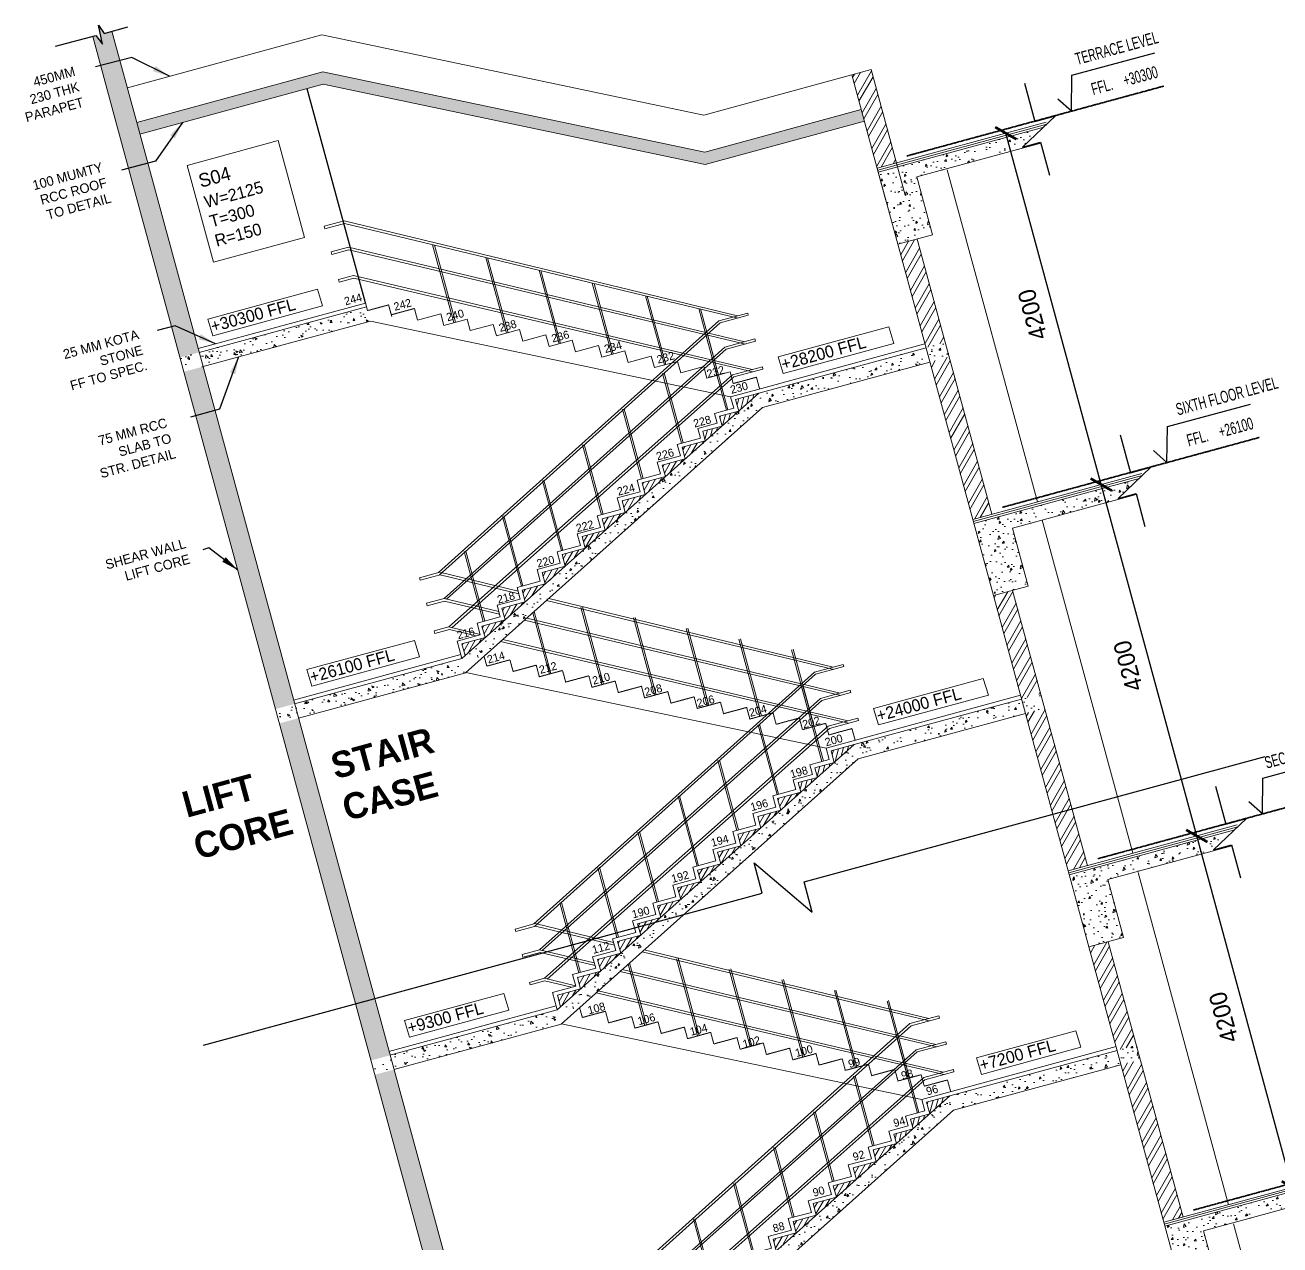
# Model space of a CAD drawing. Header units: millimetres. Extents: x -31731215 to 29997125, y -14487545 to 25622576.
# Drawn here: x 2448132 to 2462607, y -887509 to -873439 of the extents above; entities that cross this region are included whole.
import ezdxf
from ezdxf.enums import TextEntityAlignment as Align

# ---------------------------------------------------------------- set-up
doc = ezdxf.new("R2010")
doc.units = ezdxf.units.MM
doc.header["$MEASUREMENT"] = 0
for name, pattern in [('1', [0]), ('DASHED2', [0.375, 0.25, -0.125]), ('HIDDEN', [0.375, 0.25, -0.125])]:
    doc.linetypes.add(name, pattern=pattern)
for name, color, linetype in [('18SC1', 3, 'Continuous'), ('elevation lines', 5, 'Continuous'), ('OFFICE$FURN', 2, 'Continuous'), ('Texty', 3, 'Continuous')]:
    doc.layers.add(name, color=color, linetype=linetype)
for name, color, linetype, lineweight in [('DIMENSIONS', 2, '1', 15), ('ELEVATION', 5, 'Continuous', 9), ('HATCH', 8, '1', 18), ('SECTION', 7, 'Continuous', 35), ('Text', 11, 'Continuous', 9), ('WALL', 10, '1', 20), ('walls', 10, 'Continuous', 20)]:
    doc.layers.add(name, color=color, linetype=linetype, lineweight=lineweight)
doc.dimstyles.new('MAIN DIM', dxfattribs={"dimscale": 100, "dimtxt": 2, "dimasz": 2, "dimexe": 0.18, "dimexo": 0.0625, "dimgap": 1.5, "dimtad": 1, "dimtoh": 1, "dimdec": 0, "dimrnd": 5, "dimzin": 0, "dimdsep": 46, "dimtxsty": 'Standard', "dimblk": 'ARCHTICK', "dimcen": 0.09, "dimclre": 8, "dimadec": 0, "dimazin": 0, "dimtfac": 1, "dimtdec": 0, "dimtofl": 0, "dimtmove": 0, "dimatfit": 3, "dimfxl": 1, "dimtolj": 1, "dimtzin": 0, "dimlwe": 5, "dimarcsym": 0})
pattern_1 = [(60.2086876, (672.9, -1309.12), (-130.17612, 74.526357), []), (60.2086876, (741.13, -1290.57), (-130.17612, 74.526357), [])]

# ---------------------------------------------------------------- blocks, each defined once
blk = doc.blocks.new('BEAMSLAB')
at = {"layer": 'HATCH'}
h = blk.add_hatch(dxfattribs=at)
h.set_pattern_fill('AR-CONC', color=256, scale=36.923077)
h.set_pattern_definition([(65.208688, (0, -2e-13), (261.637476, 47.116969), [27.692308, -304.615385]), (10.208688, (0, -2e-13), (-122.296064, 254.565601), [22.153846, -243.692308]), (115.660132, (21.8, 3.93), (139.341412, 301.682567), [23.53484, -258.88324]), (61.392888, (-19.37, 71.26), (396.28971, 44.40112), [41.53846, -456.92308]), (111.844323, (13.65, 74.96), (238.663805, 437.61112), [35.30228, -388.32508]), (6.392852, (-19.37, 71.26), (238.663804, 437.61112), [33.23077, -365.53846]), (36.208688, (21.1, 63.13), (251.676052, -85.634936), [27.692308, -304.615385]), (341.208688, (21.1, 63.13), (16.453305, 281.9384), [22.153846, -243.692308]), (86.660132, (42.07, 56), (268.129355, 196.303463), [23.53484, -258.88324]), (52.7086876, (0, -2e-13), (-27.9123315, 119.7876124), [0, -240.7384615, 0, -247.384615, 0, -244.615385]), (22.7086876, (0, -2e-13), (55.527799, 166.010068), [0, -141.046154, 0, -235.2, 0, -93.230769]), (342.7086876, (-79.45, -21.6), (192.385171, 43.6710087), [0, -92.307692, 0, -288, 0, -382.153846]), (332.7086876, (-115.08, -31.29), (198.092304, 92.156091), [0, -120, 0, -191.261538, 0, -271.384615])])
h.paths.add_polyline_path([(2142418, -1529080), (2143899, -1529080), (2143899, -1529069), (2143684, -1529069), (2143980, -1528910), (2142003, -1528910), (2142003, -1529773), (2142418, -1529773)])
at = {"layer": 'elevation lines', "color": 2}
blk.add_lwpolyline([(2143899, -1528365), (2143899, -1528821), (2144145, -1528821), (2143684, -1529069), (2143899, -1529069), (2143899, -1529463)], dxfattribs=at)
at = {"layer": 'walls'}
for points in [[(2142003, -1528864), (2144023, -1528864)], [(2142003, -1528887), (2144023, -1528887)], [(2142003, -1528910), (2143980, -1528910)]]:
    blk.add_lwpolyline(points, dxfattribs=at)
at = {"layer": 'walls', "elevation": 0}
blk.add_lwpolyline([(2143899, -1529080), (2142418, -1529080), (2142418, -1529773), (2142003, -1529773), (2142003, -1528864)], dxfattribs=at)
blk = doc.blocks.new('SLABBYSBALLY')
at = {"layer": 'HATCH'}
h = blk.add_hatch(dxfattribs=at)
h.set_pattern_fill('AR-CONC', color=256, scale=36.923077)
h.set_pattern_definition([(65.208688, (2e-13, 0), (261.637476, 47.116969), [27.692308, -304.615385]), (10.208688, (2e-13, 0), (-122.296064, 254.565601), [22.153846, -243.692308]), (115.660132, (21.8, 3.93), (139.341412, 301.682567), [23.53484, -258.88324]), (61.392888, (-19.37, 71.26), (396.28971, 44.40112), [41.53846, -456.92308]), (111.844323, (13.65, 74.96), (238.663805, 437.61112), [35.30228, -388.32508]), (6.392852, (-19.37, 71.26), (238.663804, 437.61112), [33.23077, -365.53846]), (36.208688, (21.1, 63.13), (251.676052, -85.634936), [27.692308, -304.615385]), (341.208688, (21.1, 63.13), (16.453305, 281.9384), [22.153846, -243.692308]), (86.660132, (42.07, 56), (268.129355, 196.303463), [23.53484, -258.88324]), (52.7086876, (2e-13, 0), (-27.9123315, 119.7876124), [0, -240.7384615, 0, -247.384615, 0, -244.615385]), (22.7086876, (2e-13, 0), (55.527799, 166.010068), [0, -141.046154, 0, -235.2, 0, -93.230769]), (342.7086876, (-79.45, -21.6), (192.385171, 43.6710087), [0, -92.307692, 0, -288, 0, -382.153846]), (332.7086876, (-115.08, -31.29), (198.092304, 92.156091), [0, -120, 0, -191.261538, 0, -271.384615])])
h.paths.add_polyline_path([(2142233, -1502558), (2140003, -1502558), (2140003, -1502729), (2142233, -1502729)])
at = {"layer": 'WALL'}
for points in [[(2142003, -1502512), (2140003, -1502512)], [(2142003, -1502558), (2140003, -1502558)], [(2142003, -1502729), (2140003, -1502729)]]:
    blk.add_lwpolyline(points, dxfattribs=at)
blk = doc.blocks.new('SECTIONSTAIR')
at = {"layer": 'HATCH'}
h = blk.add_hatch(dxfattribs=at)
h.set_pattern_fill('AR-CONC', color=256, scale=36.923077)
h.set_pattern_definition([(65.208688, (0, 0), (261.637476, 47.116969), [27.692308, -304.615385]), (10.208688, (0, 0), (-122.296064, 254.565601), [22.153846, -243.692308]), (115.660132, (21.8, 3.93), (139.341412, 301.682567), [23.53484, -258.88324]), (61.392888, (-19.37, 71.26), (396.28971, 44.40112), [41.53846, -456.92308]), (111.844323, (13.65, 74.96), (238.663805, 437.61112), [35.30228, -388.32508]), (6.392852, (-19.37, 71.26), (238.663804, 437.61112), [33.23077, -365.53846]), (36.208688, (21.1, 63.13), (251.676052, -85.634936), [27.692308, -304.615385]), (341.208688, (21.1, 63.13), (16.453305, 281.9384), [22.153846, -243.692308]), (86.660132, (42.07, 56), (268.129355, 196.303463), [23.53484, -258.88324]), (52.7086876, (0, 0), (-27.9123315, 119.7876124), [0, -240.7384615, 0, -247.384615, 0, -244.615385]), (22.7086876, (0, 0), (55.527799, 166.010068), [0, -141.046154, 0, -235.2, 0, -93.230769]), (342.7086876, (-79.45, -21.6), (192.385171, 43.6710087), [0, -92.307692, 0, -288, 0, -382.153846]), (332.7086876, (-115.08, -31.29), (198.092304, 92.156091), [0, -120, 0, -191.261538, 0, -271.384615])])
h.paths.add_polyline_path([(2155955, -1496432), (2155962, -1496258), (2151854, -1498312), (2152222, -1498299)])
h = blk.add_hatch(dxfattribs=at)
h.set_pattern_fill('ANSI31', color=256, scale=415.384615)
h.set_pattern_definition([(60.2086876, (0, 0), (-45.0609645, 25.797585), [])])
h.paths.add_polyline_path([(2155454, -1496512), (2155223, -1496512), (2155223, -1496627)])
h.paths.add_polyline_path([(2155454, -1496512), (2155685, -1496396), (2155454, -1496396)])
h.paths.add_polyline_path([(2155685, -1496258), (2155685, -1496396), (2155962, -1496258)])
h = blk.add_hatch(dxfattribs=at)
h.set_pattern_fill('ANSI31', color=256, scale=415.384615)
h.set_pattern_definition([(45, (2707941.38, -1163267.38), (-36.71516, 36.71516), [])])
h.paths.add_polyline_path([(2152177, -1498150), (2151900, -1498150), (2151900, -1498289)])
h.paths.add_polyline_path([(2152454, -1498012), (2152177, -1498012), (2152177, -1498150)])
h.paths.add_polyline_path([(2152731, -1497873), (2152454, -1497873), (2152454, -1498012)])
h.paths.add_polyline_path([(2153008, -1497735), (2152731, -1497735), (2152731, -1497873)])
h.paths.add_polyline_path([(2153285, -1497596), (2153008, -1497596), (2153008, -1497735)])
h.paths.add_polyline_path([(2153562, -1497458), (2153285, -1497458), (2153285, -1497596)])
h.paths.add_polyline_path([(2153839, -1497319), (2153562, -1497319), (2153562, -1497458)])
h.paths.add_polyline_path([(2154116, -1497181), (2153839, -1497181), (2153839, -1497319)])
h.paths.add_polyline_path([(2154393, -1497042), (2154116, -1497042), (2154116, -1497181)])
h.paths.add_polyline_path([(2154670, -1496904), (2154393, -1496904), (2154393, -1497042)])
h.paths.add_polyline_path([(2154946, -1496765), (2154670, -1496765), (2154670, -1496904)])
h.paths.add_polyline_path([(2155223, -1496627), (2154946, -1496627), (2154946, -1496765)])
h.paths.add_polyline_path([(2151854, -1498289), (2151854, -1498312), (2151900, -1498289)])
at = {"layer": 'walls'}
for points in [[(2151900, -1498289), (2151900, -1498150), (2152177, -1498150), (2152177, -1498012), (2152454, -1498012), (2152454, -1497873), (2152731, -1497873), (2152731, -1497735), (2153008, -1497735), (2153008, -1497596), (2153285, -1497596), (2153285, -1497458), (2153562, -1497458), (2153562, -1497319), (2153839, -1497319), (2153839, -1497181), (2154116, -1497181), (2154116, -1497042), (2154393, -1497042), (2154393, -1496904), (2154670, -1496904), (2154670, -1496765), (2154946, -1496765), (2154946, -1496627), (2155223, -1496627), (2155223, -1496512), (2155454, -1496512), (2155454, -1496396), (2155685, -1496396), (2155685, -1496258), (2155962, -1496258), (2151854, -1498312), (2151854, -1498104), (2152131, -1498104), (2152131, -1497965), (2152408, -1497965), (2152408, -1497827), (2152685, -1497827), (2152685, -1497689), (2152962, -1497689), (2152962, -1497550), (2153239, -1497550), (2153239, -1497412), (2153516, -1497412), (2153516, -1497273), (2153793, -1497273), (2153793, -1497135), (2154070, -1497135), (2154070, -1496996), (2154346, -1496996), (2154346, -1496858), (2154623, -1496858), (2154623, -1496719), (2154900, -1496719), (2154900, -1496581), (2155177, -1496581), (2155177, -1496465), (2155408, -1496465), (2155408, -1496350), (2155639, -1496350), (2155639, -1496212), (2155962, -1496212)], [(2155962, -1496429), (2151854, -1498482)]]:
    blk.add_lwpolyline(points, dxfattribs=at)
blk = doc.blocks.new('SECTIONSIDESTAIRS')
at = {"layer": 'ELEVATION', "color": 6}
for p, q in [((2135895, -1498885), (2139778, -1496932)), ((2140123, -1496932), (2139778, -1496932)), ((2135895, -1498916), (2139785, -1496959)), ((2139591, -1497950, 0), (2139591, -1497047, 0)), ((2139591, -1497950), (2139591, -1497047)), ((2139610, -1497950, 0), (2139610, -1497047, 0)), ((2139610, -1497950), (2139610, -1497047)), ((2139785, -1496959), (2140123, -1496959)), ((2138992, -1498181, 0), (2138992, -1497346, 0)), ((2138992, -1498181), (2138992, -1497346)), ((2139011, -1498181, 0), (2139011, -1497346, 0)), ((2139011, -1498181), (2139011, -1497346)), ((2138438, -1498458, 0), (2138438, -1497623, 0)), ((2138438, -1498458), (2138438, -1497623)), ((2138457, -1498458, 0), (2138457, -1497623, 0)), ((2138457, -1498458), (2138457, -1497623)), ((2137885, -1498735, 0), (2137885, -1497900, 0)), ((2137885, -1498735), (2137885, -1497900)), ((2137903, -1498735, 0), (2137903, -1497900, 0)), ((2137903, -1498735), (2137903, -1497900)), ((2137331, -1499012, 0), (2137331, -1498177, 0)), ((2137331, -1499012), (2137331, -1498177)), ((2137349, -1499012, 0), (2137349, -1498177, 0)), ((2137349, -1499012), (2137349, -1498177)), ((2136777, -1499289, 0), (2136777, -1498453, 0)), ((2136777, -1499289), (2136777, -1498453)), ((2136795, -1499289, 0), (2136795, -1498453, 0)), ((2136795, -1499289), (2136795, -1498453)), ((2136246, -1499565, 0), (2136246, -1498730, 0)), ((2136246, -1499565), (2136246, -1498730)), ((2136265, -1499565, 0), (2136265, -1498730, 0)), ((2136265, -1499565), (2136265, -1498730))]:
    blk.add_line(p, q, dxfattribs=at)
for points in [[(2140123, -1496932), (2140123, -1496959)], [(2135879, -1499190), (2139767, -1497242), (2140123, -1497242)], [(2140123, -1497242), (2140123, -1497270)], [(2135905, -1499204), (2139774, -1497270), (2140123, -1497270)], [(2135847, -1499522), (2139768, -1497575), (2140123, -1497575)], [(2135877, -1499539), (2139775, -1497602), (2140123, -1497602)], [(2140123, -1497575), (2140123, -1497602)]]:
    blk.add_lwpolyline(points, dxfattribs=at)
blk = doc.blocks.new('ELEVATIONSTAIRS')
at = {"layer": 'ELEVATION', "color": 6}
for p, q in [((2135847, -1500022), (2135670, -1500022)), ((2135670, -1500022), (2135670, -1500053)), ((2135670, -1500053), (2135845, -1500053)), ((2136123, -1500204), (2135845, -1500053)), ((2136172, -1500199), (2135847, -1500022)), ((2136823, -1500850, 0), (2136823, -1500119, 0)), ((2136823, -1500850), (2136823, -1500119)), ((2136841, -1500850, 0), (2136841, -1500109, 0)), ((2136841, -1500850), (2136841, -1500109)), ((2137376, -1501127, 0), (2137376, -1500204, 0)), ((2137376, -1501127), (2137376, -1500204)), ((2137395, -1501127, 0), (2137395, -1500204, 0)), ((2137395, -1501127), (2137395, -1500204)), ((2136080, -1500449), (2136080, -1500421)), ((2140003, -1502302), (2136377, -1500341)), ((2140003, -1502275), (2136408, -1500326)), ((2137930, -1501404, 0), (2137930, -1500481, 0)), ((2137930, -1501404), (2137930, -1500481)), ((2137949, -1501404, 0), (2137949, -1500481, 0)), ((2137949, -1501404), (2137949, -1500481)), ((2138484, -1501681, 0), (2138484, -1500758, 0)), ((2138484, -1501681), (2138484, -1500758)), ((2138503, -1501681, 0), (2138503, -1500758, 0)), ((2138503, -1501681), (2138503, -1500758)), ((2139038, -1501958, 0), (2139038, -1501035, 0)), ((2139038, -1501958), (2139038, -1501035)), ((2139056, -1501958, 0), (2139056, -1501035, 0)), ((2139056, -1501958), (2139056, -1501035)), ((2139592, -1502235, 0), (2139592, -1501312, 0)), ((2139592, -1502235), (2139592, -1501312)), ((2139610, -1502235, 0), (2139610, -1501312, 0)), ((2139610, -1502235), (2139610, -1501312))]:
    blk.add_line(p, q, dxfattribs=at)
at = {"layer": 'ELEVATION'}
blk.add_line((2135899, -1500581, 0), (2139680, -1502512), dxfattribs=at)
at = {"layer": 'ELEVATION', "color": 6}
for points in [[(2136726, -1499833), (2135910, -1499385), (2135670, -1499385), (2135670, -1499416), (2135906, -1499416), (2136726, -1499865)], [(2136449, -1500001), (2135879, -1499690), (2135670, -1499690), (2135670, -1499721), (2135876, -1499721), (2136449, -1500033)], [(2137014, -1500023), (2140003, -1501659)], [(2140003, -1501632), (2137044, -1500008)], [(2136710, -1500175), (2140003, -1501970)], [(2140003, -1501942), (2136740, -1500160)]]:
    blk.add_lwpolyline(points, dxfattribs=at)
at = {"layer": 'ELEVATION', "linetype": 'HIDDEN'}
for points in [[(2136150, -1500573), (2136150, -1500455)], [(2136427, -1500712), (2136427, -1500573), (2136150, -1500573)], [(2139749, -1502373), (2139749, -1502235), (2139472, -1502235), (2139472, -1502096), (2139195, -1502096), (2139195, -1501958), (2138918, -1501958), (2138918, -1501819), (2138642, -1501819), (2138642, -1501681), (2138365, -1501681), (2138365, -1501542), (2138088, -1501542), (2138088, -1501404), (2137811, -1501404), (2137811, -1501265), (2137534, -1501265), (2137534, -1501127), (2137257, -1501127), (2137257, -1500989), (2136980, -1500989), (2136980, -1500850), (2136703, -1500850), (2136703, -1500712), (2136427, -1500712)], [(2139749, -1502373), (2140026, -1502373), (2140026, -1502512)]]:
    blk.add_lwpolyline(points, dxfattribs=at)
blk = doc.blocks.new('_ArchTick')
at = {"color": 0, "linetype": 'ByBlock', "const_width": 0.15}
blk.add_lwpolyline([(-0.5, -0.5), (0.5, 0.5)], dxfattribs=at)
blk = doc.blocks.new('*D657')
at = {"layer": 'Defpoints', "color": 0, "ltscale": 15, "transparency": 16777216}
for p in [(2461641, -882794), (2461648, -882792), (2462750, -886845)]:
    blk.add_point(p, dxfattribs=at)
at = {"layer": 'DIMENSIONS', "color": 8, "linetype": 'DASHED2', "lineweight": 5, "ltscale": 15, "transparency": 16777216}
for p, q in [((2461647, -882792), (2461666, -882787)), ((2462744, -886846), (2462733, -886850))]:
    blk.add_line(p, q, dxfattribs=at)
at = {"layer": 'DIMENSIONS', "color": 0, "lineweight": -2, "ltscale": 15, "transparency": 16777216}
blk.add_line((2462750, -886845), (2461648, -882792), dxfattribs=at)
at = {"layer": 'DIMENSIONS', "color": 0, "lineweight": -2, "ltscale": 15, "transparency": 16777216, "xscale": 200, "yscale": 200, "zscale": 200}
for p, rotation in [((2461648, -882792), 105.2086876161717), ((2462750, -886845), 285.2086876161716)]:
    blk.add_blockref('_ArchTick', p, dxfattribs=dict(at, rotation=rotation))
at = {"layer": 'DIMENSIONS', "color": 0, "ltscale": 15, "transparency": 16777216, "insert": (2461958, -884884), "char_height": 200, "attachment_point": 5, "rotation": 105.2087}
blk.add_mtext('\\A1;4200', dxfattribs=at)
blk = doc.blocks.new('*D658')
at = {"layer": 'Defpoints', "color": 0, "ltscale": 15, "transparency": 16777216}
for p in [(2460545, -878740), (2460546, -878739), (2461641, -882794)]:
    blk.add_point(p, dxfattribs=at)
at = {"layer": 'DIMENSIONS', "color": 0, "lineweight": -2, "ltscale": 15, "transparency": 16777216}
blk.add_line((2461648, -882792), (2460546, -878739), dxfattribs=at)
at = {"layer": 'DIMENSIONS', "color": 8, "linetype": 'DASHED2', "lineweight": 5, "ltscale": 15, "transparency": 16777216}
for p, q in [((2460551, -878738), (2460564, -878734)), ((2461647, -882792), (2461666, -882787))]:
    blk.add_line(p, q, dxfattribs=at)
at = {"layer": 'DIMENSIONS', "color": 0, "lineweight": -2, "ltscale": 15, "transparency": 16777216, "xscale": 200, "yscale": 200, "zscale": 200}
for p, rotation in [((2460546, -878739), 105.2086876161717), ((2461648, -882792), 285.2086876161716)]:
    blk.add_blockref('_ArchTick', p, dxfattribs=dict(at, rotation=rotation))
at = {"layer": 'DIMENSIONS', "color": 0, "ltscale": 15, "transparency": 16777216, "insert": (2460856, -880831), "char_height": 200, "attachment_point": 5, "rotation": 105.2087}
blk.add_mtext('\\A1;4200', dxfattribs=at)
blk = doc.blocks.new('*D659')
at = {"layer": 'Defpoints', "color": 0, "ltscale": 15, "transparency": 16777216}
for p in [(2459436, -874689), (2459445, -874686), (2460545, -878740)]:
    blk.add_point(p, dxfattribs=at)
at = {"layer": 'DIMENSIONS', "color": 8, "linetype": 'DASHED2', "lineweight": 5, "ltscale": 15, "transparency": 16777216}
for p, q in [((2459442, -874687), (2459462, -874681)), ((2460551, -878738), (2460564, -878734))]:
    blk.add_line(p, q, dxfattribs=at)
at = {"layer": 'DIMENSIONS', "color": 0, "lineweight": -2, "ltscale": 15, "transparency": 16777216}
blk.add_line((2460546, -878739), (2459445, -874686), dxfattribs=at)
at = {"layer": 'DIMENSIONS', "color": 0, "lineweight": -2, "ltscale": 15, "transparency": 16777216, "xscale": 200, "yscale": 200, "zscale": 200}
for p, rotation in [((2459445, -874686), 105.2086876161717), ((2460546, -878739), 285.2086876161716)]:
    blk.add_blockref('_ArchTick', p, dxfattribs=dict(at, rotation=rotation))
at = {"layer": 'DIMENSIONS', "color": 0, "ltscale": 15, "transparency": 16777216, "insert": (2459754, -876778), "char_height": 200, "attachment_point": 5, "rotation": 105.2087}
blk.add_mtext('\\A1;4200', dxfattribs=at)

msp = doc.modelspace()

# ---------------------------------------------------------------- hatches: boundary and pattern name
at = {"layer": 'HATCH'}
h = msp.add_hatch(dxfattribs=at)
h.set_pattern_fill('AR-CONC', color=256, scale=36.923077)
h.set_pattern_definition([(65.208688, (672.9, -1309.12), (261.637476, 47.116969), [27.692308, -304.615385]), (10.208688, (672.9, -1309.12), (-122.296064, 254.565601), [22.153846, -243.692308]), (115.660132, (694.7, -1305.2), (139.341412, 301.682567), [23.53484, -258.88324]), (61.392888, (653.53, -1237.86), (396.28971, 44.40112), [41.53846, -456.92308]), (111.844323, (686.55, -1234.16), (238.663805, 437.61112), [35.30228, -388.32508]), (6.392852, (653.53, -1237.86), (238.663804, 437.61112), [33.23077, -365.53846]), (36.208688, (694, -1245.98), (251.676052, -85.634936), [27.692308, -304.615385]), (341.208688, (694, -1245.98), (16.453305, 281.9384), [22.153846, -243.692308]), (86.660132, (714.97, -1253.12), (268.129355, 196.303463), [23.53484, -258.88324]), (52.7086876, (672.9, -1309.12), (-27.9123315, 119.7876124), [0, -240.7384615, 0, -247.384615, 0, -244.615385]), (22.7086876, (672.9, -1309.12), (55.527799, 166.010068), [0, -141.046154, 0, -235.2, 0, -93.230769]), (342.7086876, (593.45, -1330.72), (192.385171, 43.6710087), [0, -92.307692, 0, -288, 0, -382.153846]), (332.7086876, (557.82, -1340.4), (198.092304, 92.156091), [0, -120, 0, -191.261538, 0, -271.384615])])
h.paths.add_polyline_path([(2466064.452, -897543.909), (2466404.871, -897451.364), (2466666.75, -897203.203), (2464377.314, -897825.602), (2462518.9, -898330.824), (2462563.699, -898495.613), (2463552.187, -898848.662), (2464471.477, -898598.747), (2465390.766, -898348.832)])
h.paths.add_polyline_path([(2461052.997, -898729.34), (2456338.59, -900010.984), (2456383.388, -900175.772), (2461427.373, -898804.531)])
h.paths.add_polyline_path([(2455995.939, -898750.576), (2455773.994, -898810.913), (2456261.763, -900605.126), (2456299.367, -900595.305), (2456375.409, -900696.253), (2456327.689, -900474.657), (2456395.886, -900570.098), (2456483.828, -900545.23)])
h.paths.add_polyline_path([(2455158.483, -895670.073), (2454936.539, -895730.41), (2455729.196, -898646.125), (2455951.14, -898585.788)])
h.paths.add_polyline_path([(2454593.453, -893591.662), (2454371.508, -893651.999), (2454891.74, -895565.622), (2455113.685, -895505.285)])
h.paths.add_polyline_path([(2453491.644, -889538.76), (2453269.699, -889599.097), (2454326.71, -893487.211), (2454548.654, -893426.874)])
h.paths.add_polyline_path([(2452389.835, -885485.857), (2452167.89, -885546.194), (2453224.901, -889434.308), (2453446.845, -889373.971)])
h.paths.add_polyline_path([(2452167.41, -884667.687), (2451945.465, -884728.024), (2452123.091, -885381.406), (2452345.036, -885321.069)])
h.paths.add_polyline_path([(2451288.026, -881432.955), (2451066.081, -881493.292), (2451945.465, -884728.024), (2452167.41, -884667.687)])
h.paths.add_polyline_path([(2450185.729, -877378.26), (2449963.785, -877438.597), (2451021.282, -881328.504), (2451243.227, -881268.167)])
h.paths.add_polyline_path([(2449420.517, -874563.497), (2449134.017, -873509.633), (2449046.075, -873534.502), (2448977.878, -873439.061), (2449025.598, -873660.656), (2448949.556, -873559.709), (2448911.952, -873569.529), (2449198.572, -874623.834), (2449918.986, -877273.809), (2450140.93, -877213.471)])
h.paths.add_polyline_path([(2451567.477, -873979.831), (2449420.517, -874563.497), (2449456.84, -874697.109), (2451571.654, -874122.182), (2455978.307, -875046.547), (2457814.255, -874547.432), (2457777.931, -874413.82), (2455974.13, -874904.196)])
h = msp.add_hatch(dxfattribs=at)
h.set_pattern_fill('ANSI32', color=256, scale=400)
h.set_pattern_definition(pattern_1)
h.paths.add_polyline_path([(2457890.906, -873952.647), (2457668.961, -874012.984), (2457961.566, -875089.304), (2458183.511, -875028.967)])
h = msp.add_hatch(dxfattribs=at)
h.set_pattern_fill('ANSI32', color=256, scale=400)
h.set_pattern_definition(pattern_1)
h.paths.add_polyline_path([(2458422.034, -875906.353), (2458200.09, -875966.69), (2458524.579, -877160.292), (2458746.523, -877099.955)])
h.paths.add_polyline_path([(2458791.322, -877264.744), (2458569.377, -877325.081), (2459063.375, -879142.206), (2459285.32, -879081.869)])
h.paths.add_polyline_path([(2459523.844, -879959.255), (2459301.899, -880019.593), (2459626.388, -881213.195), (2459848.332, -881152.857)])
h.paths.add_polyline_path([(2459893.131, -881317.646), (2459671.187, -881377.983), (2459987.558, -882541.726), (2460209.503, -882481.389)])
h.paths.add_polyline_path([(2460209.503, -882481.389), (2459987.558, -882541.726), (2460165.184, -883195.108), (2460387.129, -883134.771)])
h.paths.add_polyline_path([(2460625.653, -884012.158), (2460403.708, -884072.495), (2460728.197, -885266.097), (2460950.141, -885205.76)])
h.paths.add_polyline_path([(2460994.94, -885370.548), (2460772.996, -885430.885), (2461266.994, -887248.011), (2461488.938, -887187.673)])
h.paths.add_polyline_path([(2461727.462, -888065.06), (2461505.517, -888125.397), (2461830.006, -889318.999), (2462051.951, -889258.662)])
h.paths.add_polyline_path([(2462096.749, -889423.45), (2461874.805, -889483.787), (2462368.803, -891300.913), (2462590.747, -891240.576)])
h.paths.add_polyline_path([(2462829.271, -892117.962), (2462607.326, -892178.299), (2463351.552, -894915.864), (2463573.496, -894855.527)])
h.paths.add_polyline_path([(2463812.02, -895732.914), (2463590.075, -895793.251), (2464158.738, -897885.023), (2464377.314, -897825.602)])

# ---------------------------------------------------------------- linework, layer by layer
at = {"layer": '18SC1'}
for p, q in [((2460200.808, -874432.722), (2460046.442, -874293.531)), ((2461302.617, -878485.624), (2461148.251, -878346.433)), ((2462404.426, -882538.526), (2462250.06, -882399.335))]:
    msp.add_line(p, q, dxfattribs=at)
for points in [[(2460200.808, -874432.722), (2460206.661, -874018.06), (2461164.85, -873757.569)], [(2461302.617, -878485.624), (2461308.47, -878070.962), (2462266.659, -877810.472)], [(2462404.426, -882538.526), (2462410.279, -882123.864), (2463368.468, -881863.374)]]:
    msp.add_lwpolyline(points, dxfattribs=at)
at = {"layer": 'DIMENSIONS', "ltscale": 15, "elevation": 0}
msp.add_lwpolyline([(2452058.776, -876644.263), (2452082.721, -876732.342)], dxfattribs=at)
at = {"layer": 'ELEVATION', "color": 6}
for p, q in [((2453077.796, -876871.365, 0), (2452833.246, -875971.809, 0)), ((2453077.796, -876871.365, 0), (2452833.246, -875971.809, 0)), ((2453095.611, -876866.522, 0), (2452853.713, -875976.722, 0)), ((2453095.611, -876866.522, 0), (2452853.713, -875976.722, 0)), ((2453684.892, -876993.296, 0), (2453447.261, -876119.196, 0)), ((2453684.892, -876993.296, 0), (2453447.261, -876119.196, 0)), ((2453702.706, -876988.453, 0), (2453467.729, -876124.109, 0)), ((2453702.706, -876988.453, 0), (2453467.729, -876124.109, 0)), ((2454291.987, -877115.227, 0), (2454061.277, -876266.583, 0)), ((2454291.987, -877115.227, 0), (2454061.277, -876266.583, 0)), ((2454309.802, -877110.384, 0), (2454081.745, -876271.496, 0)), ((2454309.802, -877110.384, 0), (2454081.745, -876271.496, 0)), ((2451918.699, -876328.459, 0), (2451748.216, -876374.806, 0)), ((2451748.216, -876374.806, 0), (2451756.348, -876404.719, 0)), ((2451756.348, -876404.719, 0), (2451924.948, -876358.884, 0)), ((2452539.849, -876474.69, 0), (2451918.699, -876328.459, 0)), ((2452233.556, -876431.272, 0), (2451924.948, -876358.884, 0)), ((2456527.624, -877438.504, 0), (2452233.556, -876431.272, 0)), ((2454899.082, -877237.158, 0), (2454675.293, -876413.971, 0)), ((2454899.082, -877237.158, 0), (2454675.293, -876413.971, 0)), ((2454916.897, -877232.315, 0), (2454695.761, -876418.884, 0)), ((2454916.897, -877232.315, 0), (2454695.761, -876418.884, 0)), ((2456520.359, -877411.782, 0), (2452539.849, -876474.69, 0)), ((2455506.178, -877359.089, 0), (2455289.309, -876561.358, 0)), ((2455506.178, -877359.089, 0), (2455289.309, -876561.358, 0)), ((2455523.993, -877354.245, 0), (2455309.776, -876566.271, 0)), ((2455523.993, -877354.245, 0), (2455309.776, -876566.271, 0)), ((2456113.273, -877481.019, 0), (2455903.325, -876708.746, 0)), ((2456113.273, -877481.019, 0), (2455903.325, -876708.746, 0)), ((2456131.088, -877476.176, 0), (2455923.792, -876713.658, 0)), ((2456131.088, -877476.176, 0), (2455923.792, -876713.658, 0))]:
    msp.add_line(p, q, dxfattribs=at)
at = {"layer": 'ELEVATION'}
msp.add_line((2452115.683, -876853.589, 0), (2456270.756, -877725.181, 0), dxfattribs=at)
at = {"layer": 'ELEVATION', "elevation": 0}
for points in [[(2449311.547, -874162.66), (2451554.945, -873552.777), (2455961.598, -874477.142), (2457668.961, -874012.984)], [(2458767.9, -875108.766), (2459809.291, -878939.424)], [(2456301.47, -877573.344), (2456265.147, -877439.732), (2455997.922, -877512.378), (2455961.599, -877378.766), (2455694.375, -877451.413), (2455658.051, -877317.801), (2455390.827, -877390.447), (2455354.503, -877256.835), (2455087.279, -877329.482), (2455050.956, -877195.87), (2454783.731, -877268.517), (2454747.408, -877134.905), (2454480.184, -877207.551), (2454443.86, -877073.939), (2454176.636, -877146.586), (2454140.313, -877012.974), (2453873.088, -877085.62), (2453836.765, -876952.008), (2453569.541, -877024.655), (2453533.217, -876891.043), (2453265.993, -876963.69), (2453229.67, -876830.077), (2452962.445, -876902.724), (2452926.122, -876769.112), (2452659.344, -876841.637)], [(2459866.198, -879148.75), (2460911.1, -882992.326)], [(2460971.519, -883214.57), (2462012.909, -887045.228)], [(2462073.328, -887267.473), (2463114.718, -891098.131)]]:
    msp.add_lwpolyline(points, dxfattribs=at)
at = {"layer": 'ELEVATION', "color": 6, "elevation": 0}
for points in [[(2453070.827, -876000.378), (2451813.071, -875697.134), (2451581.128, -875760.19), (2451589.26, -875790.103), (2451817.625, -875728.021), (2453045.716, -876022.81)], [(2452816.873, -876227.231), (2451862.74, -875999.303), (2451661.039, -876054.136), (2451669.172, -876084.05), (2451868.166, -876029.952), (2452791.725, -876249.695)], [(2453045.716, -876022.81), (2456358.967, -876818.117)], [(2456351.702, -876791.395), (2453070.827, -876000.378)], [(2452791.725, -876249.695), (2456440.447, -877117.835)], [(2456433.183, -877091.113), (2452816.873, -876227.231)]]:
    msp.add_lwpolyline(points, dxfattribs=at)
at = {"layer": 'ELEVATION', "linetype": 'HIDDEN', "elevation": 0}
for points in [[(2452361.538, -876800.03), (2452325.215, -876666.418), (2452082.721, -876732.342)], [(2452356.243, -876780.551), (2452325.215, -876666.418)], [(2452659.344, -876841.637), (2452623.021, -876708.025), (2452356.243, -876780.551)], [(2456301.024, -877573.465), (2456568.248, -877500.818), (2456604.571, -877634.43)]]:
    msp.add_lwpolyline(points, dxfattribs=at)
at = {"layer": 'elevation lines', "color": 2}
msp.add_lwpolyline([(2450191.219, -885204.928), (2456636.206, -883452.814), (2456541.234, -883103.466), (2457213.062, -883669.284), (2457118.564, -883321.682), (2462435.059, -881876.356)], dxfattribs=at)
at = {"layer": 'OFFICE$FURN', "ltscale": 15, "elevation": 0}
msp.add_lwpolyline([(2452058.776, -876644.263), (2451386.794, -874172.438)], dxfattribs=at)
at = {"layer": 'SECTION', "color": 8, "linetype": 'HIDDEN', "ltscale": 8}
for p, q in [((2458303.535, -874948.508), (2461269.417, -874142.213)), ((2459405.344, -879001.411), (2462371.227, -878195.115)), ((2460507.154, -883054.313), (2463473.036, -882248.018)), ((2461608.963, -887107.215), (2464574.845, -886300.92))]:
    msp.add_line(p, q, dxfattribs=at)
at = {"layer": 'Text', "elevation": 0}
for points in [[(2450000.792, -875056.738), (2451050.582, -874771.345), (2451354.006, -875887.462), (2450304.216, -876172.854)], [(2450239.819, -876829.571), (2451504.02, -876485.89), (2451562.24, -876677.692), (2450298.04, -877021.374)], [(2456820.111, -877266.647), (2458096.244, -876919.721), (2458154.465, -877111.524), (2456878.332, -877458.45)], [(2451380.952, -880873.708), (2452624.227, -880535.716), (2452682.448, -880727.519), (2451439.173, -881065.511)]]:
    msp.add_lwpolyline(points, close=True, dxfattribs=at)
at = {"layer": 'Text'}
for points in [[(2457919.722, -881320.146), (2459185.335, -880976.081), (2459243.556, -881167.884), (2457977.943, -881511.949)], [(2452507.01, -884920.019), (2453654.224, -884608.141), (2453712.445, -884799.943), (2452565.231, -885111.821)], [(2459106.253, -885350.016), (2460253.733, -885038.066), (2460311.954, -885229.869), (2459164.474, -885541.819)]]:
    msp.add_lwpolyline(points, close=True, dxfattribs=at)
at = {"layer": 'Texty', "ltscale": 15}
msp.add_lwpolyline([(2448483.301, -873681.476), (2448949.556, -873559.709), (2449025.598, -873660.656), (2448977.878, -873439.061), (2449046.075, -873534.502), (2449316.393, -873458.061)], dxfattribs=at)
at = {"layer": 'WALL'}
for p, q in [((2455729.196, -898646.125, 0), (2449198.572, -874623.834, 0)), ((2455951.14, -898585.788, 0), (2449420.517, -874563.497, 0))]:
    msp.add_line(p, q, dxfattribs=at)
at = {"layer": 'WALL', "elevation": 0}
for points in [[(2449134.017, -873509.633), (2449420.517, -874563.497)], [(2449198.572, -874623.834), (2448911.952, -873569.529)], [(2458062.465, -875460.449), (2457668.961, -874012.984), (2457890.906, -873952.647), (2458284.409, -875400.112)], [(2449420.517, -874563.497), (2451567.477, -873979.831), (2455974.13, -874904.196), (2457777.931, -874413.82)], [(2449456.84, -874697.109), (2451571.654, -874122.182), (2455978.307, -875046.547), (2457814.255, -874547.432)], [(2458200.09, -875966.69), (2459063.375, -879142.206)], [(2458422.034, -875906.353), (2459285.32, -879081.869)], [(2459301.899, -880019.593), (2460165.184, -883195.108)], [(2459523.844, -879959.255), (2460387.129, -883134.771)], [(2460403.708, -884072.495), (2461266.994, -887248.011)], [(2460625.653, -884012.158), (2461488.938, -887187.673)]]:
    msp.add_lwpolyline(points, dxfattribs=at)

# ---------------------------------------------------------------- block references
at = {"layer": 'Texty', "rotation": 15.20868761617161}
for name, p in [('BEAMSLAB', (-10096.486, 38305.068)), ('SECTIONSIDESTAIRS', (-1399.558, 6314.229, 0)), ('SLABBYSBALLY', (-2632.527, 10849.591, 0)), ('SECTIONSTAIR', (-16379.909, 583.617, 0)), ('BEAMSLAB', (-8994.676, 34252.165)), ('ELEVATIONSTAIRS', (-1530.718, 6796.689)), ('SECTIONSIDESTAIRS', (-297.749, 2261.326)), ('SLABBYSBALLY', (-1530.718, 6796.689)), ('SECTIONSTAIR', (-15278.1, -3469.286)), ('BEAMSLAB', (-7892.867, 30199.263)), ('ELEVATIONSTAIRS', (-428.909, 2743.786)), ('SECTIONSIDESTAIRS', (804.06, -1791.576)), ('SLABBYSBALLY', (-428.909, 2743.786)), ('SECTIONSTAIR', (-14176.291, -7522.188)), ('BEAMSLAB', (-6791.058, 26146.361)), ('ELEVATIONSTAIRS', (672.9, -1309.116))]:
    msp.add_blockref(name, p, dxfattribs=at)
at = {"layer": 'Texty', "xscale": -1, "rotation": 15.20868761616012}
for p in [(4122949.564, 1134643.166, 0), (4124048.274, 1130587.496, 0), (4125150.083, 1126534.593)]:
    msp.add_blockref('SLABBYSBALLY', p, dxfattribs=at)

# ---------------------------------------------------------------- texts
at = {"layer": 'DIMENSIONS', "ltscale": 15, "char_height": 200, "attachment_point": 9, "rotation": 15.2086876}
for insert in [(2448632.877, -873850.059, 0), (2448954.199, -875031.174, 0), (2449407.645, -876871.585, 0), (2449691.549, -877897.749, 0), (2450000.049, -879384.951, 0)]:
    msp.add_mtext('\\A1;', dxfattribs=dict(at, insert=insert))
at = {"layer": 'DIMENSIONS', "color": 6, "linetype": 'HIDDEN', "char_height": 92.3077, "attachment_point": 1, "rotation": 15.2086876}
for s, insert in [('244', (2451804.062, -876583.74)), ('242', (2452374.639, -876645.78, 0)), ('240', (2452980.842, -876767.954, 0)), ('238', (2453587.938, -876889.885, 0)), ('236', (2454195.033, -877011.816, 0)), ('234', (2454802.128, -877133.746, 0)), ('232', (2455409.224, -877255.677, 0)), ('232', (2455985.117, -877420.202, 0)), ('230', (2456256.291, -877604.404)), ('228', (2455830.638, -877993.109)), ('226', (2455402.959, -878372.181)), ('224', (2454951.671, -878779.056)), ('222', (2454477.337, -879200.666)), ('220', (2454024.674, -879608.038)), ('218', (2453567.519, -880024.326)), ('216', (2453104.647, -880435.296)), ('214', (2453452.42, -880714.887)), ('212', (2454052.649, -880834.496)), ('210', (2454666.017, -880958.883)), ('208', (2455267.77, -881089.989)), ('206', (2455870.681, -881218.87)), ('204', (2456473.671, -881330.035)), ('202', (2457089.049, -881463.597)), ('200', (2457348.561, -881669.626)), ('198', (2456946.821, -882038.414)), ('196', (2456488.784, -882417.641)), ('194', (2456034.05, -882828.725)), ('192', (2455576.557, -883244.912)), ('190', (2455121.637, -883655.135)), ('112', (2454663.413, -884063.464)), ('108', (2454611.473, -884761.651)), ('106', (2455187.564, -884886.741)), ('104', (2455790.387, -885008.527)), ('102', (2456399.852, -885151.405)), ('100', (2457005.357, -885253.786)), ('99', (2457617.009, -885381.055)), ('98', (2458227.437, -885515.485)), ('96', (2458516.047, -885696.049, 0)), ('94', (2458137.266, -886062.083, 0)), ('92', (2457669.41, -886452.332, 0)), ('90', (2457207.608, -886864.85, 0)), ('88', (2456745.806, -887277.368, 0))]:
    msp.add_mtext_dynamic_manual_height_columns(s, width=5044.63794, gutter_width=25.4, heights=[0], dxfattribs=dict(at, insert=insert))
at = {"layer": 'DIMENSIONS', "ltscale": 15, "char_height": 300, "attachment_point": 1, "rotation": 15.2086876}
for s, insert in [('{\\fRaleway SemiBold|b1|i0|c0|p34;STAIR\\PCASE}', (2451632.805, -881849.032)), ('{\\fRaleway SemiBold|b0|i0|c0|p34;LIFT\\PCORE}', (2449917.569, -882293.994))]:
    msp.add_mtext_dynamic_manual_height_columns(s, width=1552.27413, gutter_width=1000, heights=[0], dxfattribs=dict(at, insert=insert))
at = {"layer": 'Text', "width": 0.65}
for s, p in [('TERRACE LEVEL', (2460742.239, -873771.163, 0)), ('FFL.    +30300', (2460832.064, -874143.651, 0)), ('SIXTH FLOOR LEVEL', (2462013.274, -877784.059, 0)), ('FFL.    +26100', (2461933.873, -878196.553, 0)), ('SECOND FLOOR LEVEL', (2463115.083, -881836.961, 0))]:
    msp.add_text(s, height=138.46154, rotation=15.2086876, dxfattribs=at).set_placement(p, align=Align.CENTER)
at = {"layer": 'Text', "attachment_point": 9, "rotation": 15.2086876}
for s, insert, char_height in [('\\A1;450MM \\P230 THK \\PPARAPET ', (2448816.739, -874377.947), 110.7692), ('\\A1;100 MUMTY\\P RCC ROOF \\PTO DETAIL', (2449134.921, -875484.491), 110.76923), ('\\A1;25 MM KOTA \\PSTONE\\P FF TO SPEC.', (2449551.76, -877415.545), 110.76923), ('\\A1;75 MM RCC \\PSLAB TO \\PSTR. DETAIL', (2449878.885, -878432.895), 110.76923), ('\\A1;SHEAR WALL\\PLIFT CORE', (2450046, -879648.057), 110.76923)]:
    msp.add_mtext(s, dxfattribs=dict(at, insert=insert, char_height=char_height))
at = {"layer": 'Text', "attachment_point": 1, "rotation": 15.2086876}
for s, width, insert, char_height in [('{\\H1.1333x;S04\\P}W=2125\\PT=300\\PR=150 ', 150853.26079, (2450116.545, -875164.572, 0), 138.46154), ('+30300 FFL', 32778.62353, (2450259.294, -876849.646, 0), 138.4615), ('+28200 FFL', 32778.62353, (2456839.586, -877286.721, 0), 138.4615), ('+26100 FFL', 32778.62353, (2451400.427, -880893.783, 0), 138.4615), ('+24000 FFL', 32778.62353, (2457939.197, -881340.221), 138.4615), ('+9300 FFL', 32778.62353, (2452526.485, -884940.093), 138.4615), ('+7200 FFL', 32778.62353, (2459125.728, -885370.091), 138.4615)]:
    msp.add_mtext_dynamic_manual_height_columns(s, width=width, gutter_width=25.4, heights=[0], dxfattribs=dict(at, insert=insert, char_height=char_height))

# ---------------------------------------------------------------- dimensions: what is measured, and where the dimension line sits
at = {"layer": 'DIMENSIONS', "ltscale": 15}
for base, p1, p2, picture, middle in [((2459444.651, -874686.117), (2460544.616, -878739.521), (2459435.807, -874688.522), '*D659', (2459754.311, -876778.152)), ((2460546.46, -878739.019), (2461641.07, -882793.879), (2460544.616, -878739.521), '*D658', (2460856.121, -880831.054)), ((2461648.269, -882791.922), (2462750.078, -886844.824), (2461641.07, -882793.879), '*D657', (2461957.93, -884883.957))]:
    dim = msp.add_linear_dim(base=base, p1=p1, p2=p2, angle=105.2086876, dimstyle='MAIN DIM', override={"dimtmove": 1}, dxfattribs=at)
    dim.commit()
    dim.dimension.update_dxf_attribs({"geometry": picture, "text_midpoint": middle})

# ---------------------------------------------------------------- leaders
at = {"layer": 'Text'}
for points in [[(2449799.764, -874029.935, 0), (2449361.846, -873812.939, 0), (2448945.214, -873920.592, 0)], [(2449947.127, -874563.821, 0), (2449635.619, -875009.846, 0), (2449243.975, -875110.747, 0)], [(2450328.827, -877114.562, 0), (2449861.386, -876907.445, 0), (2449656.76, -876960.214, 0)], [(2450594.8, -877267.051, 0), (2450376.495, -877869.841, 0), (2450038.708, -877959.745, 0)], [(2450585.179, -879724.338, 0), (2450249.933, -879468.693, 0), (2450184.146, -879490.347, 0)]]:
    msp.add_leader(points, dimstyle='MAIN DIM', dxfattribs=at)

doc.saveas('drawing.dxf')
